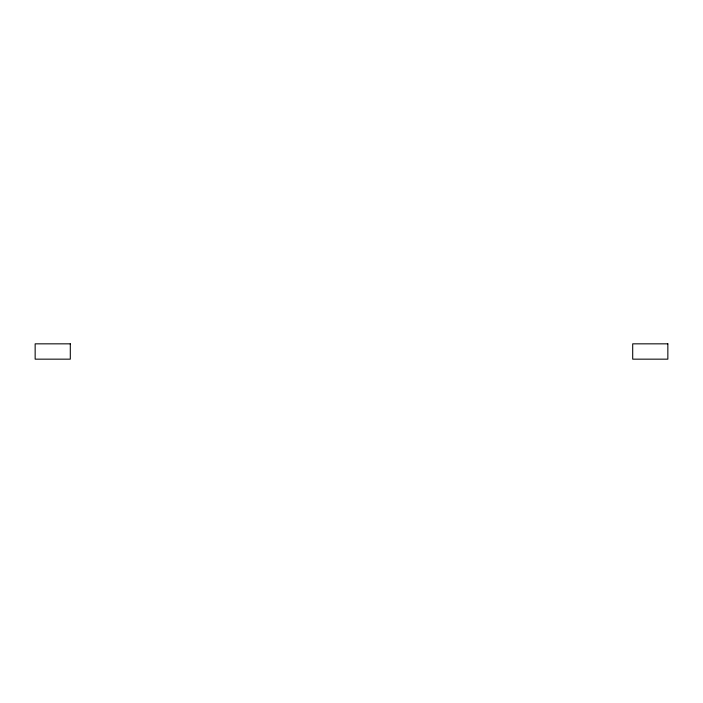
<?xml version="1.0" encoding="UTF-8"?>
<svg xmlns="http://www.w3.org/2000/svg" width="703" height="703" viewBox="0 0 703 703"><rect width="100%" height="100%" fill="white"/><g stroke="black" fill="none" stroke-linecap="round" stroke-linejoin="round"><path stroke-width="1.05" d="M70.3 343.837L35.15 343.837L35.15 359.163L70.3 359.163L70.3 343.837M667.85 343.837L632.7 343.837L632.7 359.163L667.85 359.163L667.85 343.837"/></g></svg>
